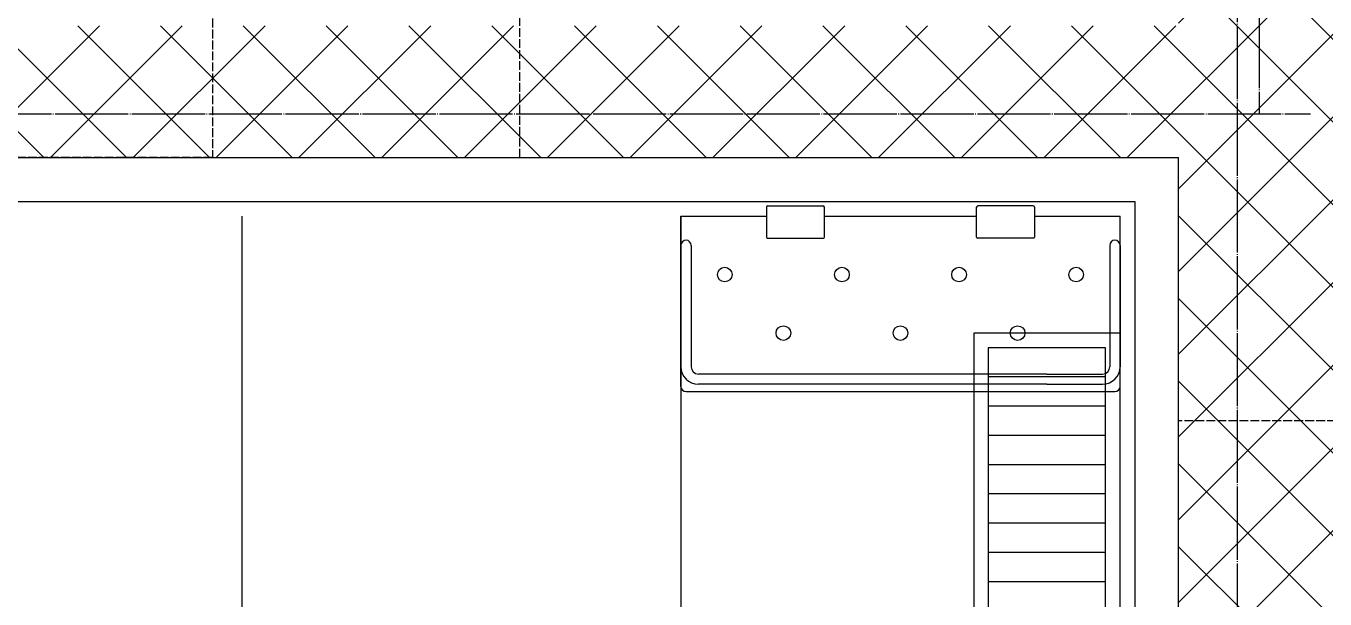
# Model space of a CAD drawing. Header units: millimetres. Extents: x 18456 to 179493, y -203649 to 469211.
# Drawn here: x 104751 to 105639, y 46989 to 47381 of the extents above; entities that cross this region are included whole.
import ezdxf

# ---------------------------------------------------------------- set-up
doc = ezdxf.new("R2010")
doc.units = ezdxf.units.MM
doc.linetypes.add('X-평면도(기본형)$0$CEN', pattern=[52.5, 50, -1, 0.5, -1])
doc.linetypes.add('X-평면도(기본형)$0$HID2', pattern=[7.5, 6, -1.5])
for name, color, linetype, true_color in [('X-평면도(기본형)$0$40HAT', 9, 'Continuous', 0x808080), ('X-평면도(기본형)$0$CEN', 1, 'X-평면도(기본형)$0$CEN', 0xff0000), ('X-평면도(기본형)$0$FIN', 9, 'Continuous', 0x808080), ('X-평면도(기본형)$0$FUR', 6, 'Continuous', 0xff00ff), ('X-평면도(기본형)$0$TIL', 5, 'Continuous', 0x0000ff), ('X-평면도(기본형)$0$UIS', 7, 'X-평면도(기본형)$0$HID2', 0x000000), ('X-평면도(기본형)$0$W2', 3, 'Continuous', 0x00ff00)]:
    doc.layers.add(name, color=color, linetype=linetype, true_color=true_color)

# ---------------------------------------------------------------- blocks, each defined once
blk = doc.blocks.new('X-평면도(기본형)$0$코너  선반')
at = {"layer": 'X-평면도(기본형)$0$FUR'}
for p, q in [((506927.8, 180420.77), (506927.8, 180400.27)), ((506928.8, 180421.77), (506966.3, 180421.77)), ((506928.8, 180421.77), (506966.3, 180421.77)), ((506967.3, 180400.27), (506967.3, 180420.77)), ((507071.3, 180400.27), (507071.3, 180420.77)), ((507109.8, 180421.77), (507072.3, 180421.77)), ((507109.8, 180421.77), (507072.3, 180421.77)), ((507110.8, 180420.77), (507110.8, 180400.27)), ((506869.3, 180298.27), (506869.3, 180414.77)), ((506869.3, 180414.77), (506927.8, 180414.77)), ((506967.3, 180414.77), (507071.3, 180414.77)), ((507110.8, 180414.77), (507169.3, 180414.77)), ((507169.3, 180298.27), (507169.3, 180414.77)), ((506928.3, 180399.77), (506966.8, 180399.77)), ((507110.3, 180399.77), (507071.8, 180399.77)), ((506872.8, 180294.77), (507165.8, 180294.77))]:
    blk.add_line(p, q, dxfattribs=at)
at = {"layer": 'X-평면도(기본형)$0$FUR', "color": 8, "true_color": 0x808080}
for p, q in [((506869.3, 180394.77), (506869.3, 180311.77)), ((506876.3, 180394.77), (506876.3, 180311.77)), ((507162.3, 180394.77), (507162.3, 180311.77)), ((507169.3, 180394.77), (507169.3, 180311.77)), ((507119.3, 180306.77), (506881.3, 180306.77)), ((507119.3, 180306.77), (507157.3, 180306.77)), ((507119.3, 180299.77), (506881.3, 180299.77)), ((507119.3, 180299.77), (507157.3, 180299.77))]:
    blk.add_line(p, q, dxfattribs=at)
for centre in [(506899.3, 180374.77), (506979.3, 180374.77), (507059.3, 180374.77), (507139.3, 180374.77), (506939.3, 180334.77), (507019.3, 180334.77), (507099.3, 180334.77)]:
    blk.add_circle(centre, 5, dxfattribs=at)
at = {"layer": 'X-평면도(기본형)$0$FUR'}
for centre, radius, start, end in [((506928.8, 180420.77), 1, 90, 180), ((506966.3, 180420.77), 1, 0, 90), ((507072.3, 180420.77), 1, 90, 180), ((507109.8, 180420.77), 1, 0, 90), ((506928.3, 180400.27), 0.5, 180, 270), ((506966.8, 180400.27), 0.5, 270, 0), ((507071.8, 180400.27), 0.5, 180, 270), ((507110.3, 180400.27), 0.5, 270, 0), ((506872.8, 180298.27), 3.5, 180, 270), ((507165.8, 180298.27), 3.5, 270, 0)]:
    blk.add_arc(centre, radius, start, end, dxfattribs=at)
at = {"layer": 'X-평면도(기본형)$0$FUR', "color": 8, "true_color": 0x808080}
for centre, radius, start, end in [((506872.8, 180394.77), 3.5, 0, 180), ((507165.8, 180394.77), 3.5, 0, 180), ((506881.3, 180311.77), 12, 180, 270), ((506881.3, 180311.77), 5, 180, 270), ((507157.3, 180311.77), 5, 270, 0), ((507157.3, 180311.77), 12, 270, 0)]:
    blk.add_arc(centre, radius, start, end, dxfattribs=at)
blk = doc.blocks.new('X-평면도(기본형)$0$T1')
at = {"layer": 'X-평면도(기본형)$0$FUR', "color": 8, "true_color": 0x808080}
for p, q in [((10, 670), (90, 670)), ((10, 650), (90, 650)), ((10, 630), (90, 630)), ((10, 610), (90, 610)), ((10, 590), (90, 590)), ((10, 570), (90, 570)), ((10, 550), (90, 550)), ((10, 530), (90, 530)), ((10, 510), (90, 510)), ((10, 490), (90, 490)), ((10, 470), (58.36, 470)), ((0, 410), (29.3, 410)), ((0, 390), (53.78, 390)), ((7.5, 370), (55.42, 370)), ((7.5, 330), (70, 330)), ((0, 310), (70, 310)), ((0, 290), (29.3, 290)), ((43, 270), (90, 270)), ((43, 250), (90, 250)), ((10, 230), (90, 230)), ((10, 210), (90, 210)), ((10, 190), (90, 190)), ((10, 170), (90, 170)), ((10, 150), (90, 150)), ((10, 130), (90, 130)), ((10, 110), (90, 110)), ((10, 90), (90, 90)), ((10, 70), (90, 70)), ((10, 50), (90, 50)), ((10, 30), (90, 30))]:
    blk.add_line(p, q, dxfattribs=at)
at = {"layer": 'X-평면도(기본형)$0$FUR'}
for points in [[(100, 270.92), (100, 0), (0, 0), (0, 700), (100, 700), (100, 487.43)], [(10, 461.78), (10, 690), (90, 690), (90, 487.47)], [(90, 270.87), (90, 10), (10, 10), (10, 238.22)]]:
    blk.add_lwpolyline(points, dxfattribs=at)

msp = doc.modelspace()

# ---------------------------------------------------------------- hatches: boundary and pattern name
at = {"layer": 'X-평면도(기본형)$0$40HAT'}
h = msp.add_hatch(dxfattribs=at)
h.set_pattern_fill('H3', color=256, scale=40, style=0, pattern_type=2)
h.set_pattern_definition([(315, (-346622.983, -110113.196), (28.2842712, 28.2842712), []), (45, (-346622.983, -110113.196), (-28.2842712, 28.2842712), [])])
h.paths.add_polyline_path([(104208.63, 47291.08), (104208.63, 47381.08), (105538.63, 47381.08), (105538.63, 47431.08), (105648.63, 47431.08), (105648.63, 45201.08), (104968.63, 45201.08), (104968.63, 45321.08), (104308.63, 45321.08), (104308.63, 45411.08), (105538.63, 45411.08), (105538.63, 47291.08), (104208.63, 47291.08)], flags=0)

# ---------------------------------------------------------------- linework, layer by layer
at = {"layer": 'X-평면도(기본형)$0$CEN'}
for p, q in [((105578.63, 50846.08), (105578.63, 45091.08)), ((105593.63, 49016.08), (105593.63, 47321.08)), ((104298.63, 47321.08), (105628.63, 47321.08))]:
    msp.add_line(p, q, dxfattribs=at)
at = {"layer": 'X-평면도(기본형)$0$FIN'}
for p, q in [((102688.63, 47261.08), (105508.63, 47261.08)), ((105508.63, 47261.08), (105508.63, 45441.08))]:
    msp.add_line(p, q, dxfattribs=at)
at = {"layer": 'X-평면도(기본형)$0$TIL'}
for p, q in [((104898.63, 47251.08), (104898.63, 46391.08)), ((105198.63, 47251.08), (105198.63, 46391.08))]:
    msp.add_line(p, q, dxfattribs=at)
at = {"layer": 'X-평면도(기본형)$0$UIS'}
for points in [[(105088.63, 47291.08), (105088.63, 48316.08), (104878.63, 48316.08), (104878.63, 47291.08), (102658.63, 47291.08), (102658.63, 45411.08), (102883.63, 45411.08), (102883.63, 40176.08), (108058.63, 40176.08), (108058.63, 40431.08), (107918.63, 40431.08), (107918.63, 41201.08), (108368.63, 41201.08)], [(108368.63, 47111.08), (105538.63, 47111.08)]]:
    msp.add_lwpolyline(points, dxfattribs=at)
at = {"layer": 'X-평면도(기본형)$0$W2'}
for p in [(104208.63, 47291.08), (105538.63, 45411.08)]:
    msp.add_line(p, (105538.63, 47291.08), dxfattribs=at)

# ---------------------------------------------------------------- block references
at = {"layer": 'X-평면도(기본형)$0$FUR'}
msp.add_blockref('X-평면도(기본형)$0$코너  선반', (-401670.67, -133163.7), dxfattribs=at)
at = {"layer": 'X-평면도(기본형)$0$FUR', "xscale": -1}
msp.add_blockref('X-평면도(기본형)$0$T1', (105498.63, 46471.08), dxfattribs=at)

doc.saveas('drawing.dxf')
